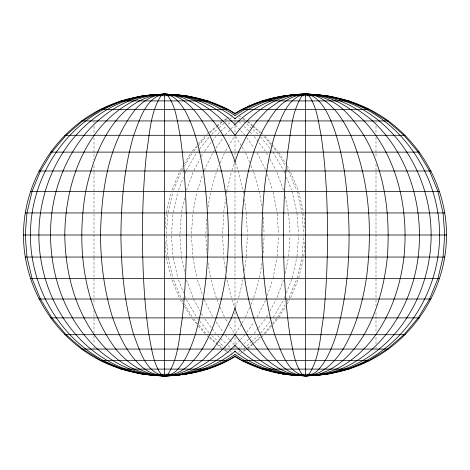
<?xml version="1.0" encoding="UTF-8"?>
<svg xmlns="http://www.w3.org/2000/svg" width="470" height="470" viewBox="0 0 470 470"><rect width="100%" height="100%" fill="white"/><g stroke="black" fill="none" stroke-linecap="round" stroke-linejoin="round"><path stroke-width="0.35" stroke-dasharray="2.35 1.76" d="M222.686 233.578L223.608 213.656M246.392 256.344L247.379 235M205.878 233.578L206.788 217.211M263.212 252.79L264.163 235.711M191.519 233.578L192.788 213.656M277.212 256.344L278.528 235.711M179.969 233.578L181.414 212.945M288.633 256.344L290.084 235.711M171.509 233.578L173.001 213.656M296.999 256.344L298.597 235M166.345 233.578L167.896 213.656M302.104 256.344L303.767 235M165.058 227.885L166.18 213.656M303.82 256.344L304.942 242.115M223.743 212.229L225.565 199.315M226.376 193.581L226.575 192.148M243.425 277.852L243.625 276.419M244.435 270.685L246.356 257.055M207.999 207.205L210.554 192.148M259.446 277.852L262.002 262.795M192.97 212.229L196.871 192.148M272.988 278.569L277.03 257.772M181.567 212.229L184.945 196.448M285.055 273.552L288.433 257.772M173.213 212.246L177.966 191.431M292.193 277.876L296.946 257.055M168.113 212.246L172.889 192.124M297.111 277.876L302.051 257.055M166.404 212.246L171.233 192.124M298.767 277.876L303.596 257.754M226.681 191.431L231.311 172.396M238.689 297.604L242.978 279.979M211.077 190.068L216.265 172.349M253.735 297.651L258.923 279.932M197.471 190.068L202.723 174.393M267.277 295.607L272.529 279.932M231.898 170.316L234.565 162.902M235.435 307.098L238.102 299.684M186.52 190.068L193.058 172.349M276.942 297.651L283.986 278.569M178.5 190.068L183.6 177.12M184.945 173.712L186.014 170.986M284.52 297.651L285.055 296.288M286.4 292.88L292.034 278.569M173.589 190.109L180.874 172.308M289.126 297.692L296.946 278.569M171.95 190.109L179.323 172.308M290.677 297.692L298.05 279.891M216.958 170.316L219.002 165.599M220.166 162.902L224.548 152.797M245.452 317.203L249.834 307.098M250.998 304.401L253.336 299.014M204.186 170.34L212.892 152.774M257.108 317.227L265.814 299.66M193.904 170.357L200.085 159.042M201.46 156.522L203.516 152.75M266.484 317.25L268.54 313.478M269.915 310.958L276.096 299.643M186.384 170.357L197.012 152.121M273.352 317.25L283.986 299.014M181.784 170.381L182.889 168.554M184.363 166.121L192.465 152.732M225.594 150.876L227.85 147.139M228.226 146.517L234.248 136.547M235.752 333.453L241.774 323.483M242.15 322.861L244.406 319.124M277.535 317.268L285.637 303.879M287.111 301.446L288.586 299.014M180.239 170.381L182.854 166.121M184.346 163.683L191.055 152.732M278.945 317.268L285.654 306.317M287.147 303.879L289.761 299.619M213.216 152.121L214.461 150.318M216.118 147.915L223.18 137.704M246.821 332.296L253.882 322.085M204.744 150.964L215.783 136.459M254.217 333.541L258.189 328.319M258.635 327.743L265.256 319.036M197.923 150.999L199.292 149.319M199.744 148.755L209.309 136.982M260.691 333.019L271.166 320.123M193.781 150.999L197.564 146.517M198.035 145.953L206.077 136.417M263.923 333.582L271.966 324.047M272.436 323.483L277.165 317.879M192.353 151.035L197.917 144.525M198.381 143.979L204.873 136.382M265.127 333.618L272.547 324.935M273.011 324.388L277.647 318.965M225.341 134.767L230.382 129.444M230.888 128.909L234.418 125.185M235.582 344.815L240.117 340.022M240.622 339.493L244.659 335.233M217.698 134.308L225.97 126.377M228.038 124.397L231.14 121.425M238.343 349.069L241.962 345.603M244.03 343.623L252.302 335.692M211.747 134.338L218.679 128.116M219.214 127.634L226.146 121.407M243.854 348.593L250.786 342.366M251.321 341.884L258.253 335.662M209.796 132.904L216.441 127.153M216.993 126.677L222.533 121.889M247.467 348.111L251.897 344.281M252.449 343.805L260.204 337.096M206.882 134.373L209.056 132.517M209.596 132.052L216.652 126.025M217.193 125.566L222.081 121.389M247.919 348.611L253.888 343.511M254.435 343.047L261.49 337.019M262.031 336.555L263.118 335.627M230.265 118.616L231.463 117.847M238.537 352.153L239.735 351.384M225.506 119.774L226.746 119.004M243.254 350.996L244.494 350.226M224.449 119.809L226.276 118.693M226.881 118.317L229.924 116.454M230.535 116.078L232.356 114.962M237.644 355.038L239.465 353.922M240.076 353.546L243.119 351.683M243.724 351.307L245.552 350.191M238.86 115.708L241.903 117.571M242.508 117.947L245.552 119.809M224.449 350.191L226.276 351.307M226.881 351.683L229.924 353.546M230.535 353.922L232.356 355.038M243.254 119.004L244.494 119.774M225.506 350.226L226.746 350.996M238.537 117.847L239.735 118.616M230.265 351.384L231.463 352.153M247.919 121.389L252.807 125.566M253.348 126.025L260.404 132.052M260.944 132.517L263.118 134.373M206.882 335.627L209.056 337.484M209.596 337.948L216.652 343.975M217.193 344.434L222.081 348.611M247.467 121.889L251.897 125.719M252.449 126.195L260.204 132.904M209.796 337.096L222.533 348.111M243.854 121.407L258.253 134.338M211.747 335.662L226.146 348.593M238.86 121.425L241.962 124.397M244.03 126.377L252.302 134.308M217.698 335.692L225.97 343.623M228.038 345.603L231.14 348.576M235.582 125.185L240.117 129.978M240.622 130.507L244.659 134.767M225.341 335.233L229.378 339.493M229.883 340.022L234.418 344.815M265.127 136.382L271.619 143.979M272.083 144.525L277.647 151.035M192.353 318.965L197.917 325.475M198.381 326.021L204.873 333.618M263.923 136.417L271.02 144.831M271.49 145.394L276.219 150.999M193.781 319.001L198.51 324.606M198.98 325.17L207.023 334.705M260.691 136.982L272.077 150.999M197.923 319.001L199.292 320.681M199.744 321.245L209.309 333.019M254.217 136.459L265.256 150.964M204.744 319.036L215.783 333.541M246.821 137.704L253.882 147.915M216.118 322.085L223.18 332.296M278.945 152.732L285.654 163.683M287.147 166.121L289.761 170.381M180.239 299.619L182.854 303.879M184.346 306.317L191.055 317.268M277.165 152.121L285.637 166.121M287.111 168.554L288.216 170.381M181.784 299.619L182.889 301.446M184.363 303.879L192.835 317.879M235.752 136.547L244.406 150.876M225.594 319.124L227.85 322.861M228.226 323.483L234.248 333.453M272.988 152.121L283.616 170.357M186.384 299.643L197.012 317.879M266.484 152.75L268.54 156.522M269.915 159.042L276.096 170.357M193.564 299.014L200.085 310.958M201.46 313.478L203.516 317.25M257.108 152.774L266.137 170.986M204.186 299.66L212.892 317.227M245.452 152.797L249.834 162.902M250.998 165.599L253.336 170.986M216.958 299.684L219.002 304.401M220.166 307.098L224.548 317.203M290.677 172.308L298.05 190.109M171.95 279.891L179.323 297.692M288.586 170.986L296.411 190.109M173.589 279.891L180.874 297.692M283.986 170.986L285.055 173.712M286.4 177.12L291.5 190.068M178.5 279.932L183.6 292.88M184.945 296.288L185.48 297.651M276.942 172.349L283.481 190.068M186.52 279.932L193.058 297.651M235.435 162.902L238.102 170.316M231.898 299.684L234.565 307.098M267.277 174.393L272.529 190.068M197.471 279.932L202.723 295.607M253.735 172.349L258.923 190.068M211.077 279.932L216.664 299.014M238.343 170.986L242.978 190.021M227.022 279.979L231.311 297.604M298.767 192.124L303.596 212.246M166.404 257.754L171.403 278.569M296.946 191.431L301.887 212.246M168.113 257.754L172.889 277.876M292.034 191.431L296.787 212.246M173.213 257.754L177.807 277.876M285.055 196.448L288.433 212.229M181.414 257.055L184.945 273.552M273.129 192.148L277.165 212.945M192.97 257.772L196.871 277.852M259.322 191.431L262.002 207.205M207.999 262.795L210.554 277.852M243.319 191.431L243.625 193.581M244.435 199.315L246.257 212.229M223.743 257.772L225.565 270.685M226.376 276.419L226.575 277.852M303.82 213.656L304.942 227.885M165.058 242.115L166.18 256.344M302.051 212.945L303.655 233.578M166.292 235.711L167.949 257.055M296.946 212.945L298.491 233.578M171.456 235.711L173.054 257.055M288.633 213.656L290.031 233.578M179.869 235L181.367 256.344M277.212 213.656L278.481 233.578M191.472 235.711L192.835 257.055M263.212 217.211L264.122 233.578M205.837 235.711L206.788 252.79M246.356 212.945L247.314 233.578M222.657 235.711L223.608 256.344M376 121.66L376 123.128M376 126.066L376 132.663M376 137.07L376 157.609M376 164.212L376 171.544M376 172.279L376 213.362M376 214.091L376 257.372M376 258.106L376 299.19M376 299.919L376 305.788M376 312.391L376 332.93M376 337.337L376 343.934M376 346.872L376 349.069M235 121.66L235 132.663M235 136.335L235 157.609M235 162.743L235 307.257M235 312.391L235 333.665M235 337.337L235 348.34M94 121.66L94 123.128M94 126.066L94 134.132M94 137.798L94 159.806M94 165.675L94 171.544M94 172.279L94 213.362M94 214.091L94 257.372M94 258.106L94 299.19M94 299.919L94 304.325M94 310.194L94 332.202M94 335.868L94 343.934M94 346.872L94 349.069"/><path stroke-width="0.7" d="M235.206 356.53C194.933 381.017 142.369 381.722 100.486 360.631C54.109 337.096 23.412 287.005 23.5 235C23.412 182.995 54.109 132.904 100.486 109.369C142.369 88.278 194.933 88.983 235.206 113.47M234.794 356.53C275.067 381.017 327.631 381.722 369.514 360.631C415.891 337.096 446.588 287.005 446.5 235C446.588 182.995 415.891 132.904 369.514 109.369C327.631 88.278 275.067 88.983 234.794 113.47M234.812 162.226L238.449 152.121L246.897 135.295L256.784 120.931L267.877 109.369L279.891 100.903L292.534 95.733L305.5 94L327.285 95.733L348.534 100.903L368.727 109.369L387.356 120.931L403.977 135.295L418.165 152.121L429.586 170.986L437.946 191.431L443.051 212.945L444.767 235L443.051 257.055L437.946 278.569L429.586 299.014L418.165 317.879L403.977 334.705L387.356 349.069L368.727 360.631L348.534 369.097L327.285 374.267L305.5 376L283.716 374.267L262.466 369.097L242.273 360.631L234.824 356.007M235.188 307.774L231.551 317.879L223.103 334.705L213.216 349.069L202.124 360.631L190.109 369.097L177.466 374.267L164.5 376L142.715 374.267L121.466 369.097L101.273 360.631L82.644 349.069L66.023 334.705L51.835 317.879L40.414 299.014L32.054 278.569L26.949 257.055L25.233 235L26.949 212.945L32.054 191.431L40.414 170.986L51.835 152.121L66.023 135.295L82.644 120.931L101.273 109.369L121.466 100.903L142.715 95.733L164.5 94L186.285 95.733L207.534 100.903L227.727 109.369L235.176 113.993M234.924 124.656C249.124 110.039 267.847 100.245 287.658 95.733C314.548 91.262 342.278 97.055 366.377 109.369C411.614 133.697 439.65 184.011 439.597 235C439.65 285.989 411.614 336.303 366.377 360.631C325.704 382.404 273.258 380.765 235.053 354.468M235.076 345.344C220.876 359.961 202.153 369.755 182.342 374.267C155.453 378.738 127.723 372.945 103.623 360.631C58.386 336.303 30.35 285.989 30.403 235C30.35 184.011 58.386 133.697 103.623 109.369C144.296 87.596 196.742 89.235 234.947 115.532M234.659 118.863C270.649 90.058 322.649 86.292 362.535 109.369C406.262 134.761 431.102 185.209 431.131 235C431.102 284.791 406.262 335.239 362.535 360.631C322.649 383.708 270.649 379.942 234.659 351.137M235.341 351.137C199.351 379.942 147.351 383.708 107.465 360.631C63.738 335.239 38.898 284.791 38.869 235C38.898 185.209 63.738 134.761 107.465 109.369C147.351 86.292 199.351 90.058 235.341 118.863M235.053 115.532C255.592 101.262 280.672 94.652 305.5 94C330.316 94.311 354.051 104.634 372.551 120.931C409.458 155.03 424.14 208.034 418.165 257.055C412.149 303.655 385.5 350.403 340.75 369.097C304.625 383.861 261.678 373.18 234.924 345.344M234.947 354.468C214.408 368.738 189.328 375.348 164.5 376C139.684 375.689 115.949 365.366 97.449 349.069C60.542 314.971 45.86 261.966 51.835 212.945C57.851 166.345 84.5 119.597 129.25 100.903C165.375 86.139 208.322 96.82 235.076 124.656M234.824 113.993C255.78 100.58 280.813 94.693 305.5 94C327.86 94.317 348.593 105.268 364.103 120.931C397.679 157.045 408.818 209.027 403.977 257.055C398.683 301.299 378.097 348.399 336.309 369.097C316.845 377.886 294.155 377.886 274.692 369.097C258.67 361.289 245.481 348.987 235 334.705C221.529 353.322 202.776 368.762 180.098 374.267C158.901 378.797 136.741 373.074 119.239 360.631C80.987 331.473 65.26 281.565 64.795 235C65.195 183.523 85.105 125.478 133.692 100.903C153.155 92.114 175.845 92.114 195.309 100.903C211.33 108.711 224.519 121.013 235 135.295C248.471 116.677 267.224 101.238 289.902 95.733C308.919 91.221 328.53 96.491 343.123 109.369C382.098 146.899 391.128 205.267 387.356 257.055C384.548 284.097 377.586 310.94 364.103 334.705C353.505 352.177 338.582 368.263 318.466 374.267C276.601 384.413 246.145 342.624 234.812 307.774M235.176 356.007C214.22 369.42 189.187 375.307 164.5 376C144.895 375.618 127.875 363.751 115.785 349.069C82.503 304.531 76.51 244.923 85.681 191.431C94.153 150.6 116.29 97.173 164.5 94C201.095 95.645 224.537 130.619 235.188 162.226M164.5 94L161.051 95.733C150.288 112.301 149.836 133.175 146.658 152.121C143.661 179.64 142.533 207.329 142.445 235C142.604 268.317 144.026 301.711 148.902 334.705C151.675 348.117 152.897 362.787 161.051 374.267L164.5 376C181.209 375.33 193.605 362.247 202.124 349.069C214.949 327.59 221.458 303.097 225.377 278.569C231.692 230.606 228.82 180.233 209.761 135.295C202.041 119.28 191.701 102.713 174.511 95.733C159.964 90.739 145.001 98.459 135.436 109.369C107.565 144.519 101.526 191.496 100.486 235C100.727 263.018 104.217 291.112 112.712 317.879C119.433 336.955 128.386 356.366 144.719 369.097C154.642 375.9 169.077 379.613 177.966 369.097C186.514 359.239 191.231 346.919 195.309 334.705C210.178 281.636 210.895 225.312 203.322 170.986C199.644 149.783 194.95 128.292 184.281 109.369C179.605 102.29 173.606 94.746 164.5 94C145.647 97.155 139.613 120.085 133.692 135.295C124.209 167.614 121.219 201.442 120.931 235C121.219 268.558 124.209 302.386 133.692 334.705C139.613 349.915 145.647 372.845 164.5 376L167.949 374.267C178.712 357.699 179.164 336.826 182.342 317.879C185.339 290.36 186.467 262.671 186.555 235C186.396 201.683 184.974 168.289 180.098 135.295C177.325 121.883 176.103 107.213 167.949 95.733L164.5 94L164.5 376M305.5 94L302.051 95.733C291.288 112.301 290.836 133.175 287.658 152.121C284.661 179.64 283.533 207.329 283.445 235C283.604 268.317 285.026 301.711 289.902 334.705C292.675 348.117 293.897 362.787 302.051 374.267L305.5 376C322.209 375.33 334.605 362.247 343.123 349.069C355.949 327.59 362.458 303.097 366.377 278.569C372.692 230.606 369.82 180.233 350.761 135.295C343.041 119.28 332.701 102.713 315.511 95.733C300.964 90.739 286.001 98.459 276.436 109.369C248.565 144.519 242.526 191.496 241.486 235C241.727 263.018 245.217 291.112 253.712 317.879C260.433 336.955 269.386 356.366 285.719 369.097C295.642 375.9 310.077 379.613 318.965 369.097C327.514 359.239 332.231 346.919 336.309 334.705C351.178 281.636 351.895 225.312 344.322 170.986C340.644 149.783 335.95 128.292 325.281 109.369C320.605 102.29 314.606 94.746 305.5 94C286.647 97.155 280.613 120.085 274.692 135.295C265.209 167.614 262.219 201.442 261.931 235C262.219 268.558 265.209 302.386 274.692 334.705C280.613 349.915 286.647 372.845 305.5 376L308.949 374.267C319.712 357.699 320.164 336.826 323.342 317.879C326.339 290.36 327.467 262.671 327.555 235C327.396 201.683 325.974 168.289 321.098 135.295C318.325 121.883 317.103 107.213 308.949 95.733L305.5 94L305.5 376M142.445 95.733L186.555 95.733M283.445 95.733L327.555 95.733M120.931 100.903L208.069 100.903M261.931 100.903L349.069 100.903M100.486 109.369L228.514 109.369M241.486 109.369L369.514 109.369M81.621 120.931L234.947 120.931M235.053 120.931L388.379 120.931M64.795 135.295L405.205 135.295M50.431 152.121L419.569 152.121M38.869 170.986L431.131 170.986M30.403 191.431L439.597 191.431M25.233 212.945L234.888 212.945M235.112 212.945L444.767 212.945M23.5 235L446.5 235M25.233 257.055L234.888 257.055M235.112 257.055L444.767 257.055M30.403 278.569L439.597 278.569M38.869 299.014L431.131 299.014M50.431 317.879L419.569 317.879M64.795 334.705L405.205 334.705M81.621 349.069L234.947 349.069M235.053 349.069L388.379 349.069M100.486 360.631L228.514 360.631M241.486 360.631L369.514 360.631M120.931 369.097L208.069 369.097M261.931 369.097L349.069 369.097M142.445 374.267L186.555 374.267M283.445 374.267L327.555 374.267"/></g></svg>
